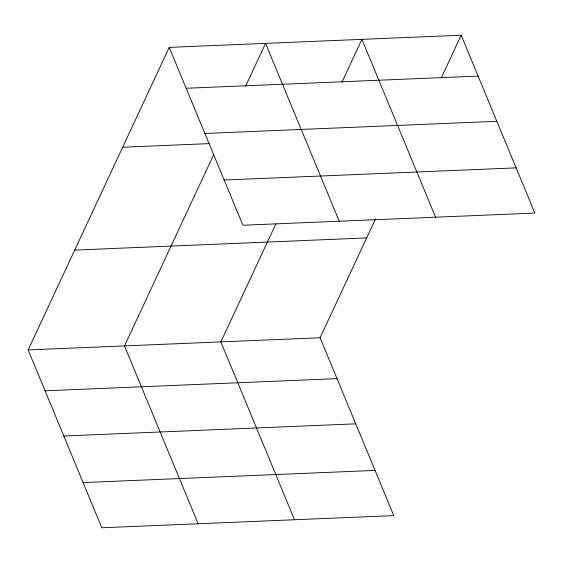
<?xml version="1.0" encoding="UTF-8"?>
<svg xmlns="http://www.w3.org/2000/svg" width="563" height="563" viewBox="0 0 563 563"><rect width="100%" height="100%" fill="white"/><g stroke="black" fill="none" stroke-linecap="round" stroke-linejoin="round"><path stroke-width="0.84" d="M375.521 218.93L320.108 337.758L393.776 515.609L101.819 527.777L28.15 349.926L169.224 47.391L461.181 35.223L534.85 213.074L242.892 225.242L169.224 47.391M213.849 154.29L124.493 345.914L198.162 523.759M245.616 86.167L265.567 43.379L339.236 221.224M275.884 223.863L220.844 341.896L294.512 519.748M341.966 82.149L361.918 39.361L435.586 217.212M441.23 78.011L461.181 35.223M186.156 88.264L478.114 76.096M204.876 133.466L496.833 121.298M122.671 147.232L209.38 143.614M224.165 180.04L516.123 167.873M74.703 250.092L366.661 237.924M28.15 349.926L320.108 337.758M45.082 390.799L337.04 378.632M63.802 436.001L355.76 423.833M83.092 482.575L375.049 470.408"/></g></svg>
